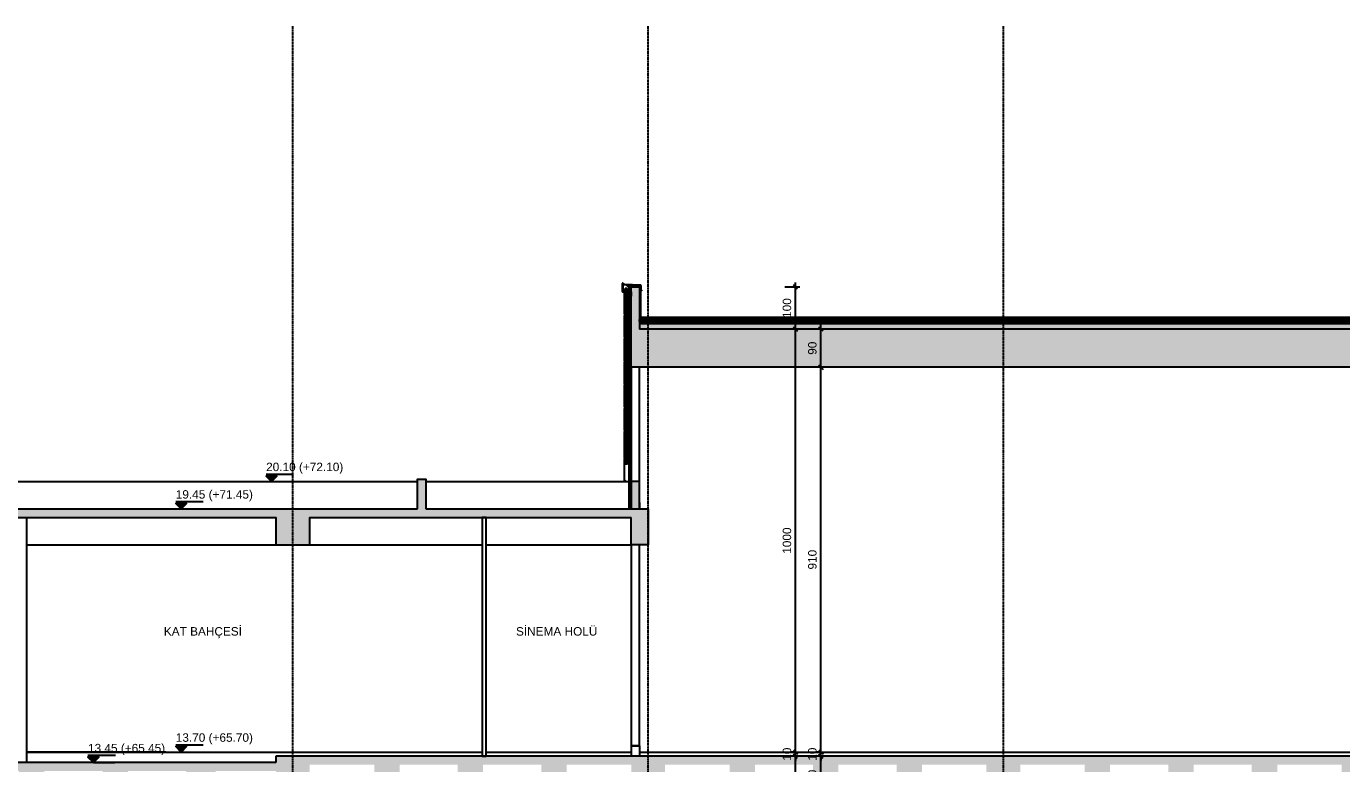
# Model space of a CAD drawing. Header units: centimetres. Extents: x -678439 to 71514, y -426864 to 8594.
# Drawn here: x 43720 to 46830, y 6553 to 8296 of the extents above; entities that cross this region are included whole.
import ezdxf

# ---------------------------------------------------------------- set-up
doc = ezdxf.new("R2010")
doc.units = ezdxf.units.CM
doc.header["$LTSCALE"] = 0.01
doc.header["$MEASUREMENT"] = 0
doc.header["$PDMODE"] = 3
doc.linetypes.add('$0$CENTER', pattern=[50.8, 31.75, -6.35, 6.35, -6.35])
doc.linetypes.add('HIDDEN2', pattern=[0.1875, 0.125, -0.0625])
doc.layers.get('0').update_dxf_attribs({"lineweight": 0})
doc.layers.get('DefPoints').update_dxf_attribs({"color": 200})
for name, color, linetype in [('$0$V-0_Axis', 8, '$0$CENTER'), ('Alu Panel', 24, 'Continuous'), ('ALUMINYUM', 144, 'Continuous'), ('AR-Water Isolation', 1, 'HIDDEN2'), ('B-H', 9, 'Continuous'), ('GOR2', 152, 'Continuous'), ('IZ1', 9, 'HIDDEN2'), ('KPL', 30, 'Continuous'), ('METAL', 122, 'Continuous'), ('SIVA', 151, 'Continuous'), ('TASYUNU', 30, 'Continuous'), ('V-0_Dimension', 1, 'Continuous'), ('V-0_Elevation_015', 103, 'Continuous'), ('V-0_Hatch_Concrete', 252, 'Continuous'), ('V-0_Notation_Level_500', 2, 'Continuous'), ('V-0_Text_Tr', 7, 'Continuous'), ('V-2_Column', 160, 'Continuous'), ('V-2_Wall', 4, 'Continuous')]:
    doc.layers.add(name, color=color, linetype=linetype)
for name, color, linetype, lineweight in [('AG-Insulation_Heat_Rockwool', 95, 'BATTING', 13), ('AG-Slab', 6, 'Continuous', 30), ('LIBERTA200', 213, 'Continuous', 18), ('Y-GORUNUS COK INCE', 9, 'Continuous', 5)]:
    doc.layers.add(name, color=color, linetype=linetype, lineweight=lineweight)
doc.styles.add('VIVA_100', font='arial.ttf', dxfattribs={"height": 20})
doc.linetypes.add('BATTING', pattern='A,0.0001,-0.1,[134,ltypeshp.shx,S=0.1,R=0,X=-0.1,Y=0],-0.2,[134,ltypeshp.shx,S=0.1,R=180,X=0.1,Y=0],-0.1', length=0.4001)
doc.dimstyles.new('VIVA_100', dxfattribs={"dimscale": 10, "dimtxt": 25, "dimasz": 1, "dimexe": 1, "dimexo": 1, "dimgap": 1, "dimtad": 1, "dimdec": 0, "dimzin": 3, "dimdsep": 46, "dimtxsty": 'VIVA_100', "dimblk": 'OBLIQUE', "dimcen": 0, "dimdle": 1, "dimclrd": 256, "dimclre": 256, "dimclrt": 256, "dimadec": 1, "dimazin": 0, "dimtfac": 0.75, "dimtdec": 0, "dimtix": 1, "dimtmove": 2, "dimatfit": 2, "dimldrblk": 'DOT', "dimfxlon": 1, "dimfrac": 1, "dimtolj": 1, "dimtzin": 0, "dimlwd": -1, "dimlwe": -1, "dimarcsym": 0})

# ---------------------------------------------------------------- blocks, each defined once
blk = doc.blocks.new('VIDA1')
for p, q in [((-7, 3), (-7, 4)), ((7, 4), (-7, 4)), ((-7, 0), (-7, 3)), ((7, 3), (-7, 3)), ((-2, 0), (-7, 0)), ((-6, 4), (-6, 4)), ((6, 4), (-6, 4)), ((-3, 8), (-5, 7)), ((-5, 4), (-5, 7)), ((-2, 7), (-3, 8)), ((3, 8), (-3, 8)), ((-2, 7), (-2, 8)), ((-2, 7), (-2, 4)), ((-2, -1), (-2, 3)), ((-2, -2), (-2, 3)), ((-1, -1), (-1, 3)), ((0, -1), (0, 3)), ((0, -1), (0, 3)), ((1, -1), (1, 3)), ((2, 7), (2, 8)), ((2, 7), (3, 8)), ((2, 7), (2, 4)), ((2, -1), (2, 3)), ((2, -2), (2, 3)), ((7, 0), (2, 0)), ((3, 8), (5, 7)), ((5, 4), (5, 7)), ((6, 4), (6, 4)), ((7, 3), (7, 4)), ((7, 0), (7, 3)), ((3, -1), (-3, -3)), ((2, -2), (-3, -3)), ((-3, -3), (-2, -2)), ((3, -3), (-3, -5)), ((2, -4), (-3, -5)), ((-3, -5), (-2, -4)), ((3, -5), (-3, -7)), ((2, -6), (-3, -7)), ((-3, -7), (-2, -6)), ((3, -7), (-3, -9)), ((2, -8), (-3, -9)), ((-3, -9), (-2, -8)), ((3, -9), (-3, -11)), ((2, -10), (-3, -11)), ((-3, -11), (-2, -10)), ((-2, -2), (3, -1)), ((-2, -4), (3, -3)), ((-2, -4), (-2, -3)), ((-2, -6), (3, -5)), ((-2, -6), (-2, -5)), ((-2, -8), (3, -7)), ((-2, -8), (-2, -7)), ((-2, -10), (3, -9)), ((-2, -10), (-2, -9)), ((-2, -15), (-2, -12)), ((0, -16), (-2, -15)), ((-1, -12), (0, -12)), ((0, -16), (-1, -12)), ((2, -15), (0, -12)), ((0, -16), (2, -15)), ((3, -1), (2, -2)), ((2, -3), (2, -2)), ((3, -3), (2, -4)), ((2, -6), (2, -4)), ((3, -5), (2, -6)), ((2, -8), (2, -6)), ((3, -7), (2, -8)), ((2, -10), (2, -8)), ((3, -9), (2, -10)), ((2, -15), (2, -10))]:
    blk.add_line(p, q)
blk = doc.blocks.new('_OBLIQUE')
at = {"color": 0, "linetype": 'ByBlock'}
blk.add_line((-0.5, -0.5), (0.5, 0.5), dxfattribs=at)
blk = doc.blocks.new('*D143')
at = {"layer": 'DefPoints', "color": 0, "transparency": 16777216}
for p in [(45598.3, 6570), (45598.3, 6570), (45639.7, 6460)]:
    blk.add_point(p, dxfattribs=at)
at = {"layer": 'V-0_Dimension', "transparency": 16777216}
for p, q in [((45598.3, 6570), (45588.3, 6570)), ((45598.3, 6450), (45598.3, 6580)), ((45623.3, 6460), (45588.3, 6460))]:
    blk.add_line(p, q, dxfattribs=at)
at = {"layer": 'V-0_Dimension', "transparency": 16777216, "xscale": 10, "yscale": 10, "zscale": 10}
for p, rotation in [((45598.3, 6570), 90), ((45598.3, 6460), 270)]:
    blk.add_blockref('_OBLIQUE', p, dxfattribs=dict(at, rotation=rotation))
at = {"layer": 'V-0_Dimension', "transparency": 16777216, "insert": (45578.1, 6515), "char_height": 20, "attachment_point": 5, "rotation": 90, "style": 'VIVA_100'}
blk.add_mtext('\\A1;110 ', dxfattribs=at)
blk = doc.blocks.new('_DOT')
blk.add_line((-0.5, 0), (-1, 0))
at = {"const_width": 0.5}
blk.add_lwpolyline([(-0.25, 0, 1), (0.25, 0, 1)], format="xyb", close=True, dxfattribs=at)
blk = doc.blocks.new('*D116')
at = {"layer": 'DefPoints', "color": 0, "transparency": 16777216}
for p in [(45598.3, 6580), (45598.3, 6580), (45598.3, 6570)]:
    blk.add_point(p, dxfattribs=at)
at = {"layer": 'V-0_Dimension', "transparency": 16777216}
for p, q in [((45598.3, 6580), (45588.3, 6580)), ((45598.3, 6570), (45588.3, 6570)), ((45598.3, 6580), (45598.3, 6590)), ((45598.3, 6570), (45598.3, 6580)), ((45598.3, 6570), (45598.3, 6560))]:
    blk.add_line(p, q, dxfattribs=at)
at = {"layer": 'V-0_Dimension', "transparency": 16777216, "xscale": 10, "yscale": 10, "zscale": 10}
for p, rotation in [((45598.3, 6580), 270), ((45598.3, 6570), 90)]:
    blk.add_blockref('_OBLIQUE', p, dxfattribs=dict(at, rotation=rotation))
at = {"layer": 'V-0_Dimension', "transparency": 16777216, "insert": (45578.1, 6575), "char_height": 20, "attachment_point": 5, "rotation": 90, "style": 'VIVA_100'}
blk.add_mtext('\\A1;10 ', dxfattribs=at)
blk = doc.blocks.new('*D144')
at = {"layer": 'DefPoints', "color": 0, "transparency": 16777216}
for p in [(45598.3, 7490), (45598.3, 7490), (45598.3, 6580)]:
    blk.add_point(p, dxfattribs=at)
at = {"layer": 'V-0_Dimension', "transparency": 16777216}
for p, q in [((45598.3, 6570), (45598.3, 7500)), ((45598.3, 7490), (45588.3, 7490)), ((45598.3, 6580), (45588.3, 6580))]:
    blk.add_line(p, q, dxfattribs=at)
at = {"layer": 'V-0_Dimension', "transparency": 16777216, "xscale": 10, "yscale": 10, "zscale": 10}
for p, rotation in [((45598.3, 7490), 90), ((45598.3, 6580), 270)]:
    blk.add_blockref('_OBLIQUE', p, dxfattribs=dict(at, rotation=rotation))
at = {"layer": 'V-0_Dimension', "transparency": 16777216, "insert": (45578.1, 7035), "char_height": 20, "attachment_point": 5, "rotation": 90, "style": 'VIVA_100'}
blk.add_mtext('\\A1;910 ', dxfattribs=at)
blk = doc.blocks.new('*D145')
at = {"layer": 'DefPoints', "color": 0, "transparency": 16777216}
for p in [(45598.3, 7580), (45598.3, 7580), (45598.3, 7490)]:
    blk.add_point(p, dxfattribs=at)
at = {"layer": 'V-0_Dimension', "transparency": 16777216}
for p, q in [((45598.3, 7480), (45598.3, 7590)), ((45598.3, 7580), (45588.3, 7580)), ((45598.3, 7490), (45588.3, 7490))]:
    blk.add_line(p, q, dxfattribs=at)
at = {"layer": 'V-0_Dimension', "transparency": 16777216, "xscale": 10, "yscale": 10, "zscale": 10}
for p, rotation in [((45598.3, 7580), 90), ((45598.3, 7490), 270)]:
    blk.add_blockref('_OBLIQUE', p, dxfattribs=dict(at, rotation=rotation))
at = {"layer": 'V-0_Dimension', "transparency": 16777216, "insert": (45578.1, 7535), "char_height": 20, "attachment_point": 5, "rotation": 90, "style": 'VIVA_100'}
blk.add_mtext('\\A1;90 ', dxfattribs=at)
blk = doc.blocks.new('*D123')
at = {"layer": 'DefPoints', "color": 0, "transparency": 16777216}
for p in [(45538.3, 6570), (45538.3, 6570), (45528.3, 6030)]:
    blk.add_point(p, dxfattribs=at)
at = {"layer": 'V-0_Dimension', "transparency": 16777216}
for p, q in [((45538.3, 6570), (45528.3, 6570)), ((45538.3, 6020), (45538.3, 6580)), ((45538.3, 6030), (45548.3, 6030))]:
    blk.add_line(p, q, dxfattribs=at)
at = {"layer": 'V-0_Dimension', "transparency": 16777216, "xscale": 10, "yscale": 10, "zscale": 10}
for p, rotation in [((45538.3, 6570), 90), ((45538.3, 6030), 270)]:
    blk.add_blockref('_OBLIQUE', p, dxfattribs=dict(at, rotation=rotation))
at = {"layer": 'V-0_Dimension', "transparency": 16777216, "insert": (45518.1, 6300), "char_height": 20, "attachment_point": 5, "rotation": 90, "style": 'VIVA_100'}
blk.add_mtext('\\A1;540 ', dxfattribs=at)
blk = doc.blocks.new('*D149')
at = {"layer": 'DefPoints', "color": 0, "transparency": 16777216}
for p in [(45538.3, 6580), (45538.3, 6580), (45538.3, 6570)]:
    blk.add_point(p, dxfattribs=at)
at = {"layer": 'V-0_Dimension', "transparency": 16777216}
for p, q in [((45538.3, 6580), (45528.3, 6580)), ((45538.3, 6570), (45528.3, 6570)), ((45538.3, 6580), (45538.3, 6590)), ((45538.3, 6570), (45538.3, 6580)), ((45538.3, 6570), (45538.3, 6560))]:
    blk.add_line(p, q, dxfattribs=at)
at = {"layer": 'V-0_Dimension', "transparency": 16777216, "xscale": 10, "yscale": 10, "zscale": 10}
for p, rotation in [((45538.3, 6580), 270), ((45538.3, 6570), 90)]:
    blk.add_blockref('_OBLIQUE', p, dxfattribs=dict(at, rotation=rotation))
at = {"layer": 'V-0_Dimension', "transparency": 16777216, "insert": (45518.1, 6575), "char_height": 20, "attachment_point": 5, "rotation": 90, "style": 'VIVA_100'}
blk.add_mtext('\\A1;10 ', dxfattribs=at)
blk = doc.blocks.new('*D150')
at = {"layer": 'DefPoints', "color": 0, "transparency": 16777216}
for p in [(45538.3, 7580), (45538.3, 7580), (45538.3, 6580)]:
    blk.add_point(p, dxfattribs=at)
at = {"layer": 'V-0_Dimension', "transparency": 16777216}
for p, q in [((45538.3, 6570), (45538.3, 7590)), ((45538.3, 7580), (45528.3, 7580)), ((45538.3, 6580), (45528.3, 6580))]:
    blk.add_line(p, q, dxfattribs=at)
at = {"layer": 'V-0_Dimension', "transparency": 16777216, "xscale": 10, "yscale": 10, "zscale": 10}
for p, rotation in [((45538.3, 7580), 90), ((45538.3, 6580), 270)]:
    blk.add_blockref('_OBLIQUE', p, dxfattribs=dict(at, rotation=rotation))
at = {"layer": 'V-0_Dimension', "transparency": 16777216, "insert": (45518.1, 7080), "char_height": 20, "attachment_point": 5, "rotation": 90, "style": 'VIVA_100'}
blk.add_mtext('\\A1;1000 ', dxfattribs=at)
blk = doc.blocks.new('*D151')
at = {"layer": 'DefPoints', "color": 0, "transparency": 16777216}
for p in [(45169.7, 7680), (45538.3, 7680), (45538.3, 7580)]:
    blk.add_point(p, dxfattribs=at)
at = {"layer": 'V-0_Dimension', "transparency": 16777216}
for p, q in [((45538.3, 7570), (45538.3, 7690)), ((45513.3, 7680), (45548.3, 7680)), ((45538.3, 7580), (45528.3, 7580))]:
    blk.add_line(p, q, dxfattribs=at)
at = {"layer": 'V-0_Dimension', "transparency": 16777216, "xscale": 10, "yscale": 10, "zscale": 10}
for p, rotation in [((45538.3, 7680), 90), ((45538.3, 7580), 270)]:
    blk.add_blockref('_OBLIQUE', p, dxfattribs=dict(at, rotation=rotation))
at = {"layer": 'V-0_Dimension', "transparency": 16777216, "insert": (45518.1, 7630), "char_height": 20, "attachment_point": 5, "rotation": 90, "style": 'VIVA_100'}
blk.add_mtext('\\A1;100 ', dxfattribs=at)
blk = doc.blocks.new('*U83')
blk.add_hatch(color=256).paths.add_polyline_path([(12.8, 12.8), (-12.8, 12.8), (0, 0)])
for p, q in [((-12.8, 17.4), (52.2, 17.4)), ((0, 0), (50.4, 0))]:
    blk.add_line(p, q)
blk.add_lwpolyline([(0, 0), (-12.8, 12.8), (12.8, 12.8)], close=True)
at = {"style": 'VIVA_100'}
blk.add_attdef('%%P0.00', (-12.8, 24.3), '', height=20, dxfattribs=at)
blk = doc.blocks.new('kot-b-b')
at = {"layer": 'V-0_Notation_Level_500', "transparency": 33554687}
for p, values in [((15415.1, 7210), {'%%P0.00': '20.10 (+72.10)'}), ((15201.5, 7145), {'%%P0.00': '19.45 (+71.45)'}), ((15201.5, 6570), {'%%P0.00': '13.70 (+65.70)'}), ((14993.9, 6545), {'%%P0.00': '13.45 (+65.45)'})]:
    blk.add_blockref('*U83', p, dxfattribs=at).add_auto_attribs(values)

msp = doc.modelspace()

# ---------------------------------------------------------------- hatches: boundary and pattern name
at = {"layer": 'B-H'}
h = msp.add_hatch(dxfattribs=at)
h.set_pattern_fill('AR-CONC', color=256, scale=2, style=0)
h.set_pattern_definition([(50, (0, 0), (14.3452037, -1.2550427), [1.5, -16.5]), (355, (0, 0), (-2.7750267, 15.0438427), [1.2, -13.2]), (100.451444, (1.195, -0.105), (11.570177, 13.7888), [1.274804, -14.0228422]), (46.1842, (0, 4), (21.3448266, -3.3103856), [2.25, -24.75]), (96.635635, (1.779, 3.724), (18.693239, 19.482372), [1.912207, -21.034275]), (351.184164, (0, 4), (18.693239, 19.482372), [1.8, -19.8]), (21, (2, 3), (11.938141, -8.0523778), [1.5, -16.5]), (326, (2, 3), (4.8663066, 14.503001), [1.2, -13.2]), (71.451445, (2.995, 2.329), (16.8044475, 6.450623), [1.274804, -14.0228422]), (37.5, (0, 0), (0.2431971, 6.6578771), [0, -13.04, 0, -13.4, 0, -13.25]), (7.5, (0, 0), (5.2613907, 7.8882342), [0, -7.64, 0, -12.74, 0, -5.05]), (327.5, (-4.46, 0), (10.6764487, -0.45109743), [0, -5, 0, -15.6, 0, -20.7]), (317.5, (-6.46, 0), (11.6637234, 2.0020996), [0, -6.5, 0, -10.36, 0, -14.7])])
h.paths.add_polyline_path([(45169.7, 7593), (50249.7, 7593), (50249.7, 7580), (45169.7, 7580)])
at = {"layer": 'V-0_Hatch_Concrete', "transparency": 33554534}
h = msp.add_hatch(color=256, dxfattribs=at)
h.dxf.hatch_style = 1
h.paths.add_polyline_path([(50269.7, 7680), (50249.7, 7680), (50249.7, 7580), (45169.7, 7580), (45169.7, 7680), (45149.7, 7680), (45149.7, 7490), (50269.7, 7490)])
h.paths.add_polyline_path([(50269.7, 6030), (50179.7, 6030), (50179.7, 5970), (50269.7, 5970)])
h = msp.add_hatch(color=256, dxfattribs=at)
h.dxf.hatch_style = 1
h.paths.add_polyline_path([(42709.7, 7135), (43469.7, 7135), (43469.7, 7070), (43549.7, 7070), (43549.7, 7135), (44309.7, 7135), (44309.7, 7070), (44389.7, 7070), (44389.7, 7135), (44664.5, 7135), (45149.7, 7135), (45149.7, 7070), (45189.7, 7070), (45189.7, 7155), (44664.5, 7155), (44664.5, 7225), (44644.5, 7225), (44644.5, 7155), (41219.3, 7155), (41219.3, 7135), (41369.7, 7135), (41369.7, 7060), (41449.7, 7060), (41449.7, 7135), (41789.7, 7135), (41789.7, 7070), (41869.7, 7070), (41869.7, 7135), (42629.7, 7135), (42629.7, 7070), (42709.7, 7070)])
h = msp.add_hatch(color=256, dxfattribs=at)
h.dxf.hatch_style = 1
h.paths.add_polyline_path([(45169.7, 7220), (45149.7, 7220), (45149.7, 7155), (45169.7, 7155), (45169.7, 7170)])
h = msp.add_hatch(color=256, dxfattribs=at)
h.dxf.hatch_style = 1
h.paths.add_polyline_path([(44389.7, 6550), (44542.2, 6550), (44542.2, 6460), (44602.2, 6460), (44602.2, 6550), (44739.7, 6550), (44739.7, 6460), (44799.7, 6460), (44799.7, 6550), (44937.2, 6550), (44937.2, 6460), (44997.2, 6460), (44997.2, 6550), (45149.7, 6550), (45149.7, 6460), (45229.7, 6460), (45229.7, 6550), (45382.2, 6550), (45382.2, 6460), (45442.2, 6460), (45442.2, 6550), (45579.7, 6550), (45579.7, 6460), (45639.7, 6460), (45639.7, 6550), (45777.2, 6550), (45777.2, 6460), (45837.2, 6460), (45837.2, 6550), (45989.7, 6550), (45989.7, 6460), (46069.7, 6460), (46069.7, 6550), (46222.2, 6550), (46222.2, 6460), (46282.2, 6460), (46282.2, 6550), (46419.7, 6550), (46419.7, 6460), (46479.7, 6460), (46479.7, 6550), (46617.2, 6550), (46617.2, 6460), (46677.2, 6460), (46677.2, 6550), (46829.7, 6550), (46829.7, 6460), (46909.7, 6460), (46909.7, 6550), (47062.2, 6550), (47062.2, 6460), (47122.2, 6460), (47122.2, 6550), (47259.7, 6550), (47259.7, 6460), (47319.7, 6460), (47319.7, 6550), (47457.2, 6550), (47457.2, 6460), (47517.2, 6460), (47517.2, 6550), (47669.7, 6550), (47669.7, 6460), (47749.7, 6460), (47749.7, 6550), (47902.2, 6550), (47902.2, 6460), (47962.2, 6460), (47962.2, 6550), (48099.7, 6550), (48099.7, 6460), (48159.7, 6460), (48159.7, 6550), (48297.2, 6550), (48297.2, 6460), (48357.2, 6460), (48357.2, 6550), (48509.7, 6550), (48509.7, 6460), (48589.7, 6460), (48589.7, 6550), (48742.2, 6550), (48742.2, 6460), (48802.2, 6460), (48802.2, 6550), (48939.7, 6550), (48939.7, 6460), (48999.7, 6460), (48999.7, 6550), (49137.2, 6550), (49137.2, 6460), (49197.2, 6460), (49197.2, 6550), (49349.7, 6550), (49349.7, 6460), (49429.7, 6460), (49429.7, 6550), (49624.7, 6550), (49624.7, 6460), (49674.7, 6460), (49674.7, 6550), (49869.7, 6550), (49869.7, 6460), (49929.7, 6460), (49929.7, 6570), (45149.7, 6570), (44389.7, 6570), (44309.7, 6570), (44309.7, 6555), (42709.7, 6555), (42709.7, 6570), (41219.3, 6570), (41219.3, 6550), (41369.7, 6550), (41369.7, 6460), (41449.7, 6460), (41449.7, 6550), (41594.7, 6550), (41594.7, 6460), (41644.7, 6460), (41644.7, 6550), (41789.7, 6550), (41789.7, 6460), (41869.7, 6460), (41869.7, 6550), (42022.2, 6550), (42022.2, 6460), (42082.2, 6460), (42082.2, 6550), (42219.7, 6550), (42219.7, 6460), (42279.7, 6460), (42279.7, 6550), (42417.2, 6550), (42417.2, 6460), (42477.2, 6460), (42477.2, 6550), (42629.7, 6550), (42629.7, 6460), (42709.7, 6460), (42709.7, 6535), (42862.2, 6535), (42862.2, 6460), (42922.2, 6460), (42922.2, 6535), (43059.7, 6535), (43059.7, 6460), (43119.7, 6460), (43119.7, 6535), (43257.2, 6535), (43257.2, 6460), (43317.2, 6460), (43317.2, 6535), (43469.7, 6535), (43469.7, 6460), (43549.7, 6460), (43549.7, 6535), (43702.2, 6535), (43702.2, 6460), (43762.2, 6460), (43762.2, 6535), (43899.7, 6535), (43899.7, 6460), (43959.7, 6460), (43959.7, 6535), (44097.2, 6535), (44097.2, 6460), (44167.2, 6460), (44167.2, 6535), (44309.7, 6535), (44309.7, 6460), (44389.7, 6460)])

# ---------------------------------------------------------------- linework, layer by layer
at = {"layer": '$0$V-0_Axis'}
for p, q in [((44349.7, 1440), (44349.7, 8296.2)), ((45189.7, 1440), (45189.7, 8296.2)), ((46029.7, 1440), (46029.7, 8296.2))]:
    msp.add_line(p, q, dxfattribs=at)
at = {"layer": 'AG-Insulation_Heat_Rockwool', "ltscale": 0.25}
for p, q in [((45169.7, 7681), (45144.7, 7681)), ((45170.7, 7603), (45170.7, 7682))]:
    msp.add_line(p, q, dxfattribs=at)
at = {"layer": 'AG-Insulation_Heat_Rockwool', "ltscale": 0.6}
for p, q in [((45147.2, 7155), (45147.2, 7680)), ((50249.7, 7600.5), (45169.7, 7600.5)), ((50249.7, 7595.5), (45169.7, 7595.5))]:
    msp.add_line(p, q, dxfattribs=at)
at = {"layer": 'AG-Slab', "ltscale": 200, "transparency": 33554687}
msp.add_line((45149.7, 6595), (45169.7, 6595), dxfattribs=at)
at = {"layer": 'Alu Panel', "ltscale": 0.0002}
for p, q in [((45133.2, 7272.6, 0), (45135.4, 7273.9, 0)), ((45133.2, 7272.6, 0), (45133.2, 7221.4, 0)), ((45133.5, 7272.5, 0), (45135.7, 7273.8, 0)), ((45133.5, 7272.5, 0), (45133.5, 7221.4, 0)), ((45134.2, 7276, 0), (45133.9, 7276, 0)), ((45135.4, 7273.9, 0), (45135.4, 7277.2, 0))]:
    msp.add_line(p, q, dxfattribs=at)
at = {"layer": 'Alu Panel', "ltscale": 0.0002, "elevation": 0}
for points in [[(45133.9, 7276), (45133.9, 7277.5), (45135.7, 7277.5)], [(45134.2, 7276), (45134.2, 7277.2), (45135.4, 7277.2)]]:
    msp.add_lwpolyline(points, dxfattribs=at)
at = {"layer": 'Alu Panel', "ltscale": 0.0002}
msp.add_lwpolyline([(45133.6, 7221.3), (45136.6, 7221.3), (45136.6, 7221), (45133.6, 7221)], dxfattribs=at)
for radius in [0.39, 0.1]:
    msp.add_arc((45133.6, 7221.4, 0), radius, 180, 270, dxfattribs=at)
at = {"layer": 'ALUMINYUM'}
msp.add_lwpolyline([(45174.5, 7670.9), (45174.7, 7671.1), (45173, 7672.9, -0.198912), (45172.9, 7672.9), (45172.9, 7683.4, 0.39897), (45172.6, 7683.8), (45134.1, 7686, -0.111104), (45134.1, 7686), (45129.8, 7688.5, 0.567831), (45129.2, 7688.1, 0), (45129.2, 7668.9, 0.414214), (45129.6, 7668.5), (45134.6, 7670.2), (45134.6, 7672), (45134.3, 7672), (45134.3, 7670.4), (45129.6, 7668.8, -0.414214), (45129.5, 7668.9, 0), (45129.5, 7688.1, -0.264111), (45129.5, 7688.2, -0.264111), (45129.6, 7688.2), (45133.9, 7685.7, 0.111104), (45134.1, 7685.7), (45172.5, 7683.5, -0.40273), (45172.6, 7683.4), (45172.6, 7672.9, 0.198912), (45172.8, 7672.7), (45174.5, 7670.9)], format="xyb", dxfattribs=at)
at = {"layer": 'AR-Water Isolation', "ltscale": 4, "const_width": 0.3}
for points in [[(47709.7, 7593.2), (45174.7, 7593.2), (45169.8, 7598.1), (45169.8, 7617)], [(47709.7, 7593.5), (45174.9, 7593.5), (45170.1, 7598.2), (45170.1, 7617), (45169.9, 7617.5), (45169.9, 7619.5)]]:
    msp.add_lwpolyline(points, dxfattribs=at)
at = {"layer": 'AR-Water Isolation', "linetype": 'Continuous'}
for points in [[(47709.7, 7593.3), (45174.8, 7593.3), (45170, 7598.1), (45170, 7617)], [(47709.7, 7593.6), (45174.9, 7593.6), (45170.3, 7598.2), (45170.3, 7617.1), (45170.1, 7617.6), (45170.1, 7619.5)]]:
    msp.add_lwpolyline(points, dxfattribs=at)
at = {"layer": 'GOR2'}
for p, q in [((45135.7, 7260.5, 0), (45135.7, 7676.5, 0)), ((45140.7, 7676.5, 0), (45135.7, 7676.5, 0)), ((45137.2, 7260.5, 0), (45137.2, 7676.5, 0)), ((45140.7, 7260.5, 0), (45140.7, 7676.5, 0)), ((45140.7, 7260.5, 0), (45135.7, 7260.5, 0))]:
    msp.add_line(p, q, dxfattribs=at)
for points in [[(45137.2, 7668), (45149.7, 7668), (45149.7, 7658), (45137.2, 7658)], [(45137.2, 7272.1), (45149.7, 7272.1), (45149.7, 7262.1), (45137.2, 7262.1)]]:
    msp.add_lwpolyline(points, dxfattribs=at)
at = {"layer": 'GOR2', "lineweight": 0, "elevation": 0}
msp.add_lwpolyline([(45134.9, 7221), (45135.9, 7221, -0.351061), (45135.9, 7220), (45134.9, 7220, -0.351061)], format="xyb", close=True, dxfattribs=at)
at = {"layer": 'GOR2'}
for centre in [(45138.1, 7664.2, 0), (45138.1, 7661.1, 0), (45139, 7664.2, 0), (45139, 7661.1, 0), (45138.1, 7268.3, 0), (45138.1, 7265.3, 0), (45139, 7268.3, 0), (45139, 7265.3, 0)]:
    msp.add_circle(centre, 0.16, dxfattribs=at)
at = {"layer": 'GOR2', "lineweight": 0}
msp.add_arc((45132.9, 7220.5), 0.81, 321.0219, 38.3987, dxfattribs=at)
at = {"layer": 'IZ1'}
for p, q in [((45136.7, 7668, 0), (45136.7, 7658, 0)), ((45137.2, 7668), (45136.7, 7668, 0)), ((45136.7, 7658, 0), (45137.2, 7658, 0)), ((45149.5, 7668, 0), (45149.5, 7658, 0)), ((45137.2, 7272.1), (45136.7, 7272.1, 0)), ((45136.7, 7272.1, 0), (45136.7, 7262.1, 0)), ((45136.7, 7262.1, 0), (45137.2, 7262.1, 0)), ((45149.5, 7272.1, 0), (45149.5, 7262.1, 0))]:
    msp.add_line(p, q, dxfattribs=at)
at = {"layer": 'KPL'}
for p, q in [((45169.7, 7680), (45169.7, 7682)), ((45171.7, 7603), (45171.7, 7682))]:
    msp.add_line(p, q, dxfattribs=at)
at = {"layer": 'LIBERTA200'}
for p, q in [((45133.2, 7667.7, 0), (45135.6, 7669.1, 0)), ((45135.7, 7669.1, 0), (45133.3, 7667.6, 0)), ((45134.1, 7671, 0), (45134.1, 7672.3, 0)), ((45134.1, 7672.3, 0), (45135.7, 7672.3, 0)), ((45134.2, 7671, 0), (45134.1, 7671, 0)), ((45135.6, 7672.2, 0), (45134.2, 7672.2, 0)), ((45134.2, 7672.2, 0), (45134.2, 7671, 0)), ((45135.6, 7669.1, 0), (45135.6, 7672.2, 0)), ((45135.7, 7672.3, 0), (45135.7, 7669.1, 0))]:
    msp.add_line(p, q, dxfattribs=at)
at = {"layer": 'LIBERTA200', "color": 9}
msp.add_line((45135.7, 7260.5, 0), (45135.7, 7669.1, 0), dxfattribs=at)
at = {"layer": 'LIBERTA200', "elevation": 0}
for points in [[(45134.1, 7671), (45134.1, 7672.3), (45135.7, 7672.3), (45135.7, 7669.1), (45133.3, 7667.6), (45133.3, 7615.3), (45134.2, 7615.9), (45134.2, 7617.2), (45134.3, 7617.2), (45134.3, 7615.9), (45133.2, 7615.2), (45133.2, 7667.7), (45135.6, 7669.1), (45135.6, 7672.2), (45134.2, 7672.2), (45134.2, 7671)], [(45134.1, 7616), (45134.1, 7617.3), (45135.7, 7617.3), (45135.7, 7614.1), (45133.3, 7612.6), (45133.3, 7560.3), (45134.2, 7560.9), (45134.2, 7562.2), (45134.3, 7562.2), (45134.3, 7560.9), (45133.2, 7560.2), (45133.2, 7612.7), (45135.6, 7614.1), (45135.6, 7617.2), (45134.2, 7617.2), (45134.2, 7616)], [(45134.1, 7561), (45134.1, 7562.3), (45135.7, 7562.3), (45135.7, 7559.1), (45133.3, 7557.6), (45133.3, 7505.3), (45134.2, 7505.9), (45134.2, 7507.2), (45134.3, 7507.2), (45134.3, 7505.9), (45133.2, 7505.2), (45133.2, 7557.7), (45135.6, 7559.1), (45135.6, 7562.2), (45134.2, 7562.2), (45134.2, 7561)], [(45134.1, 7561), (45134.1, 7562.3), (45135.7, 7562.3), (45135.7, 7559.1), (45133.3, 7557.6), (45133.3, 7505.3), (45134.2, 7505.9), (45134.2, 7507.2), (45134.3, 7507.2), (45134.3, 7505.9), (45133.2, 7505.2), (45133.2, 7557.7), (45135.6, 7559.1), (45135.6, 7562.2), (45134.2, 7562.2), (45134.2, 7561)], [(45134.1, 7506), (45134.1, 7507.3), (45135.7, 7507.3), (45135.7, 7504.1), (45133.3, 7502.6), (45133.3, 7450.3), (45134.2, 7450.9), (45134.2, 7452.2), (45134.3, 7452.2), (45134.3, 7450.9), (45133.2, 7450.2), (45133.2, 7502.7), (45135.6, 7504.1), (45135.6, 7507.2), (45134.2, 7507.2), (45134.2, 7506)], [(45134.1, 7506), (45134.1, 7507.3), (45135.7, 7507.3), (45135.7, 7504.1), (45133.3, 7502.6), (45133.3, 7450.3), (45134.2, 7450.9), (45134.2, 7452.2), (45134.3, 7452.2), (45134.3, 7450.9), (45133.2, 7450.2), (45133.2, 7502.7), (45135.6, 7504.1), (45135.6, 7507.2), (45134.2, 7507.2), (45134.2, 7506)], [(45134.1, 7451), (45134.1, 7452.3), (45135.7, 7452.3), (45135.7, 7449.1), (45133.3, 7447.6), (45133.3, 7395.3), (45134.2, 7395.9), (45134.2, 7397.2), (45134.3, 7397.2), (45134.3, 7395.9), (45133.2, 7395.2), (45133.2, 7447.7), (45135.6, 7449.1), (45135.6, 7452.2), (45134.2, 7452.2), (45134.2, 7451)], [(45134.1, 7451), (45134.1, 7452.3), (45135.7, 7452.3), (45135.7, 7449.1), (45133.3, 7447.6), (45133.3, 7395.3), (45134.2, 7395.9), (45134.2, 7397.2), (45134.3, 7397.2), (45134.3, 7395.9), (45133.2, 7395.2), (45133.2, 7447.7), (45135.6, 7449.1), (45135.6, 7452.2), (45134.2, 7452.2), (45134.2, 7451)], [(45134.1, 7396), (45134.1, 7397.3), (45135.7, 7397.3), (45135.7, 7394.1), (45133.3, 7392.6), (45133.3, 7340.3), (45134.2, 7340.9), (45134.2, 7342.2), (45134.3, 7342.2), (45134.3, 7340.9), (45133.2, 7340.2), (45133.2, 7392.7), (45135.6, 7394.1), (45135.6, 7397.2), (45134.2, 7397.2), (45134.2, 7396)], [(45134.1, 7341), (45134.1, 7342.3), (45135.7, 7342.3), (45135.7, 7339.1), (45133.3, 7337.6), (45133.3, 7275.3), (45134.2, 7275.9), (45134.2, 7277.2), (45134.3, 7277.2), (45134.3, 7275.9), (45133.2, 7275.2), (45133.2, 7337.7), (45135.6, 7339.1), (45135.6, 7342.2), (45134.2, 7342.2), (45134.2, 7341)]]:
    msp.add_lwpolyline(points, close=True, dxfattribs=at)
at = {"layer": 'METAL'}
msp.add_lwpolyline([(45172, 7677.5), (45172, 7681.9, 0.414214), (45171.9, 7682), (45141, 7682, -0.198912), (45140.5, 7682.2), (45137.8, 7684.8), (45130.2, 7685.3, 0.425714), (45130.1, 7685.2), (45130.1, 7669.2), (45129.5, 7669.2), (45129.5, 7685.2, -0.429623), (45130.3, 7685.9), (45138.1, 7685.4), (45140.9, 7682.6), (45171.9, 7682.6, -0.414214), (45172.6, 7681.9), (45172.6, 7677.5)], format="xyb", close=True, dxfattribs=at)
at = {"layer": 'SIVA'}
msp.add_line((45172, 7682), (45172, 7603), dxfattribs=at)
at = {"layer": 'TASYUNU'}
for p, q in [((45144.7, 7680), (45144.7, 7682)), ((45144.7, 7155), (45144.7, 7680)), ((45149.7, 7680), (45144.7, 7680)), ((50249.7, 7603), (45169.7, 7603)), ((50249.7, 7598), (45169.7, 7598)), ((45174.7, 7593), (45169.7, 7593)), ((50247.4, 7608), (45172, 7608)), ((41219.3, 7220), (44644.5, 7220)), ((44664.5, 7220), (45144.7, 7220)), ((44049.7, 6580), (43720.1, 6580))]:
    msp.add_line(p, q, dxfattribs=at)
for points in [[(47709.7, 7593), (45174.7, 7593), (45169.7, 7598), (45169.7, 7603)], [(43720.1, 6580), (44797.2, 6580)], [(44807.2, 6580), (45149.7, 6580)], [(45169.7, 6580), (47019.7, 6580)]]:
    msp.add_lwpolyline(points, dxfattribs=at)
at = {"layer": 'V-0_Elevation_015', "ltscale": 0.3}
for points in [[(43720.1, 7070), (44309.7, 7070)], [(44389.7, 7070), (44797.2, 7070)], [(44807.2, 7070), (45149.7, 7070)]]:
    msp.add_lwpolyline(points, dxfattribs=at)
at = {"layer": 'V-2_Column', "ltscale": 200, "transparency": 33554687}
for p, q in [((45149.7, 7490), (45149.7, 7680)), ((45149.7, 7680), (45169.7, 7680)), ((45169.7, 7680), (45169.7, 7580)), ((50269.7, 7490), (45149.7, 7490)), ((45169.7, 7220), (45149.7, 7220)), ((45149.7, 7220), (45149.7, 7155)), ((45169.7, 7155), (45169.7, 7220)), ((45169.7, 7170), (45169.7, 7155)), ((44664.3, 7135), (45149.7, 7135)), ((45149.7, 6595), (45149.7, 6570)), ((45169.7, 6595), (45169.7, 6570)), ((44389.7, 6570), (44309.7, 6570)), ((44309.7, 6570), (44309.7, 6555)), ((45149.7, 6570), (44389.7, 6570)), ((49929.7, 6570), (45149.7, 6570)), ((44309.7, 6555), (42709.7, 6555))]:
    msp.add_line(p, q, dxfattribs=at)
for points in [[(50269.7, 7490), (50269.7, 7680), (50249.7, 7680), (50249.7, 7580), (45169.7, 7580)], [(44644.5, 7155), (44644.5, 7225), (44664.5, 7225), (44664.5, 7155)], [(41219.3, 7155), (44644.5, 7155)], [(44664.5, 7155), (45189.7, 7155), (45189.7, 7070), (45149.7, 7070), (45149.7, 7135)], [(41219.3, 7135), (41369.7, 7135), (41369.7, 7060), (41449.7, 7060), (41449.7, 7135), (41789.7, 7135), (41789.7, 7070), (41869.7, 7070), (41869.7, 7135), (42629.7, 7135), (42629.7, 7070), (42709.7, 7070), (42709.7, 7135), (43469.7, 7135), (43469.7, 7070), (43549.7, 7070), (43549.7, 7135), (44309.7, 7135), (44309.7, 7070), (44389.7, 7070), (44389.7, 7135), (44664.5, 7135)]]:
    msp.add_lwpolyline(points, dxfattribs=at)
at = {"layer": 'V-2_Wall'}
for points in [[(45169.7, 7220), (45169.7, 7490), (45149.7, 7490), (45149.7, 7220)], [(45149.7, 7070), (45149.7, 6595), (45169.7, 6595), (45169.7, 7070)]]:
    msp.add_lwpolyline(points, dxfattribs=at)
for points in [[(43720.1, 6555), (43695.7, 6555), (43695.7, 7135), (43720.1, 7135)], [(44807.2, 7135), (44797.2, 7135), (44797.2, 6570), (44807.2, 6570)]]:
    msp.add_lwpolyline(points, close=True, dxfattribs=at)

# ---------------------------------------------------------------- block references
at = {"layer": 'V-0_Notation_Level_500'}
msp.add_blockref('kot-b-b', (28884.2, 10), dxfattribs=at)
at = {"layer": 'Y-GORUNUS COK INCE', "xscale": 0.1, "yscale": 0.1, "zscale": 0.1, "rotation": 90}
for p in [(45135.6, 7670, 0), (45135.6, 7670, 0), (45135.6, 7615, 0), (45135.6, 7560, 0), (45135.6, 7560, 0), (45135.6, 7505, 0), (45135.6, 7505, 0), (45135.6, 7450, 0), (45135.6, 7450, 0), (45135.6, 7395, 0), (45135.6, 7395, 0), (45135.6, 7340, 0), (45135.4, 7275, 0), (45135.6, 7275, 0)]:
    msp.add_blockref('VIDA1', p, dxfattribs=at)

# ---------------------------------------------------------------- texts
at = {"layer": 'V-0_Text_Tr', "char_height": 20, "attachment_point": 1, "rotation": 0.009, "style": 'VIVA_100'}
for s, insert in [('\\pi-60,l80,t80;KAT BAHÇESİ', (44024.7, 6875.4)), ('\\pi-60,l80,t80;SİNEMA HOLÜ', (44857.3, 6875.4))]:
    msp.add_mtext_dynamic_manual_height_columns(s, width=554.26, gutter_width=1000, heights=[85], dxfattribs=dict(at, insert=insert))

# ---------------------------------------------------------------- dimensions: what is measured, and where the dimension line sits
at = {"layer": 'V-0_Dimension'}
for base, p1, p2, picture, middle in [((45538.3, 7680), (45538.3, 7580), (45169.7, 7680), '*D151', (45518.1, 7630)), ((45538.3, 7580), (45538.3, 6580), (45538.3, 7580), '*D150', (45518.1, 7080)), ((45598.3, 7580), (45598.3, 7490), (45598.3, 7580), '*D145', (45578.1, 7535)), ((45598.3, 7490), (45598.3, 6580), (45598.3, 7490), '*D144', (45578.1, 7035)), ((45538.3, 6580), (45538.3, 6570), (45538.3, 6580), '*D149', (45518.1, 6575)), ((45538.3, 6570), (45528.3, 6030), (45538.3, 6570), '*D123', (45518.1, 6300)), ((45598.3, 6580), (45598.3, 6570), (45598.3, 6580), '*D116', (45578.1, 6575)), ((45598.3, 6570), (45639.7, 6460), (45598.3, 6570), '*D143', (45578.1, 6515))]:
    dim = msp.add_linear_dim(base=base, p1=p1, p2=p2, angle=90, dimstyle='VIVA_100', override={"dimpost": ' '}, dxfattribs=at)
    dim.commit()
    dim.dimension.update_dxf_attribs({"geometry": picture, "text_midpoint": middle})

doc.saveas('drawing.dxf')
